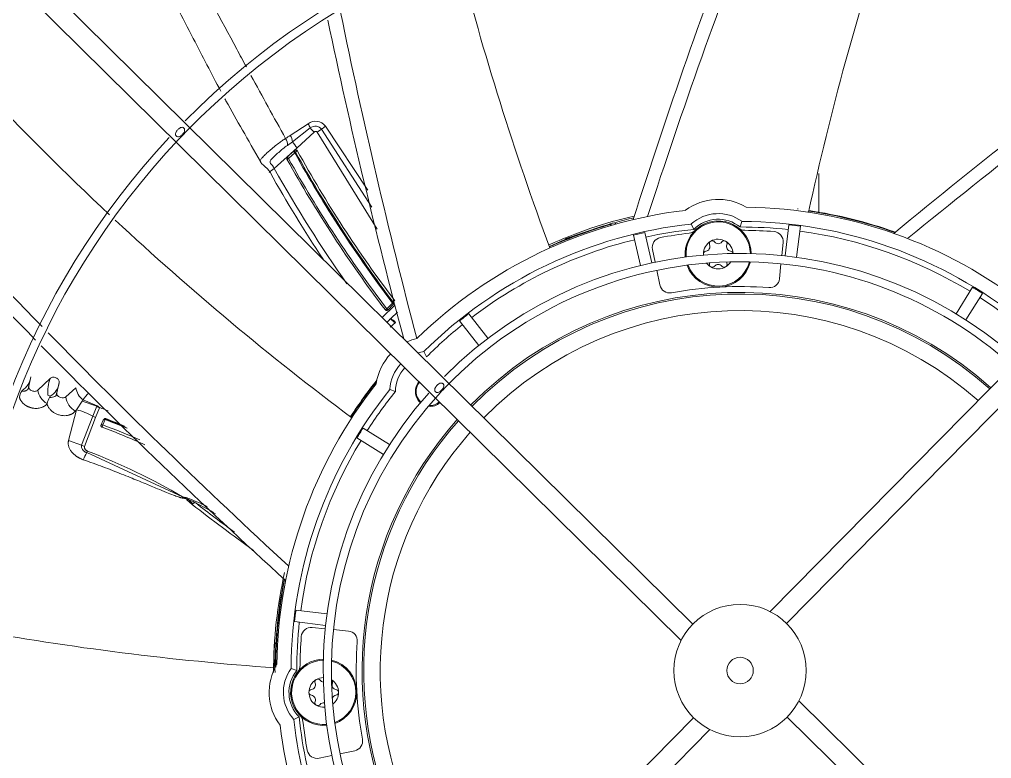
# Model space of a CAD drawing. Header units: millimetres. Extents: x 113490 to 142599, y -20467 to 115.
# Drawn here: x 132269.5 to 132563.2, y -10315.6 to -10092.3 of the extents above; entities that cross this region are included whole.
import ezdxf

# ---------------------------------------------------------------- set-up
doc = ezdxf.new("R2010")
doc.units = ezdxf.units.MM
doc.layers.add('DV3_0', color=7, linetype='Continuous')

msp = doc.modelspace()

# ---------------------------------------------------------------- linework, layer by layer
at = {"layer": 'DV3_0', "color": 7, "linetype": 'Continuous', "lineweight": 15}
for p, q in [((132473, -10274.95), (132134.7, -9941.35)), ((132127.01, -9942.2), (132469.44, -10279.87)), ((132646.86, -10118.57), (132496.36, -10271.19)), ((132351.32, -10127.36), (132356.69, -10123.81)), ((132501.28, -10274.75), (132651.19, -10122.73)), ((132351.97, -10129.23), (132357.33, -10125.08)), ((132353.41, -10131.1), (132358.5, -10126.33)), ((132359.43, -10126.36), (132377.58, -10155.67)), ((132360.72, -10125.48), (132375.95, -10148.99)), ((132361.94, -10124.57), (132374.71, -10143.89)), ((132350.44, -10130.33), (132351.97, -10129.23)), ((132346.46, -10137.37), (132353.41, -10131.1)), ((132350.41, -10133.87), (132352.29, -10132.14)), ((132350.77, -10134.29), (132352.64, -10132.57)), ((132352.64, -10132.57), (132352.9, -10132.4)), ((132352.9, -10132.4), (132353.39, -10131.88)), ((132511.05, -10150.52), (132511.05, -10138.81)), ((132487.24, -10154.99), (132487.81, -10153.29)), ((132445.64, -10154.77), (132434.4, -10158.56)), ((132473.23, -10155.72), (132472.48, -10154.09)), ((132502.01, -10154.36), (132500.86, -10163.73)), ((132505.48, -10154.79), (132504.33, -10164.15)), ((132455.07, -10157.43), (132457.19, -10166.63)), ((132458.48, -10156.64), (132460.6, -10165.84)), ((132461.58, -10165.63), (132460.77, -10161.75)), ((132500.26, -10159.68), (132499.86, -10163.62)), ((132463.01, -10172.52), (132462.09, -10168.08)), ((132499.61, -10166.11), (132499.16, -10170.63)), ((132557.52, -10173.21), (132552.52, -10181.22)), ((132560.49, -10175.07), (132555.49, -10183.07)), ((132382.84, -10178.74), (132379.1, -10182.35)), ((132382.24, -10177.99), (132380.52, -10179.76)), ((132382.53, -10178.31), (132380.8, -10180.09)), ((132383.67, -10180.74), (132381.66, -10182.64)), ((132405.24, -10181.2), (132411.05, -10188.63)), ((132383.08, -10183.83), (132382.98, -10183.95)), ((132402.48, -10183.35), (132408.29, -10190.79)), ((132392.48, -10194.24), (132391.69, -10192.63)), ((132272.87, -10200.22), (132272.27, -10203.11)), ((132272.05, -10203.98), (132272.52, -10201.74)), ((132274.99, -10204.3), (132278.72, -10200.74)), ((132280.54, -10205.85), (132281.06, -10203.56)), ((132280.75, -10205.07), (132281.43, -10202)), ((132286.53, -10203.56), (132283.45, -10206.33)), ((132270.23, -10204.34), (132270.13, -10204.55)), ((132278.07, -10205.83), (132278.72, -10206.12)), ((132278.72, -10206.12), (132278.54, -10206.48)), ((132383.1, -10204.66), (132381.42, -10204.04)), ((132286.71, -10210.22), (132288.41, -10207.65)), ((132288.68, -10207.22), (132292.92, -10209.01)), ((132292.87, -10209.15), (132291.66, -10212.15)), ((132292.92, -10209.01), (132292.87, -10209.15)), ((132292.93, -10208.97), (132292.92, -10209.01)), ((132291.66, -10212.15), (132288.24, -10220.94)), ((132293.69, -10209.62), (132292.44, -10212.56)), ((132293.72, -10209.54), (132293.69, -10209.62)), ((132293.73, -10209.53), (132293.72, -10209.54)), ((132292.44, -10212.56), (132289.16, -10221.35)), ((132294.1, -10214.95), (132294.8, -10213.34)), ((132294.66, -10214.79), (132295.36, -10213.18)), ((132295.43, -10213.05), (132295.54, -10212.89)), ((132373.32, -10215.74), (132381.32, -10220.74)), ((132288.24, -10220.94), (132284.3, -10219.49)), ((132289.16, -10221.35), (132288.24, -10220.94)), ((132371.46, -10218.71), (132379.47, -10223.71)), ((132290.07, -10222.69), (132289.78, -10223.16)), ((132319.91, -10237.16), (132320.08, -10237.39)), ((132320.08, -10237.39), (132321.62, -10238.83)), ((132320.19, -10237.2), (132320.27, -10237.29)), ((132320.19, -10237.2), (132320.34, -10237.26)), ((132320.34, -10237.26), (132320.5, -10237.32)), ((132320.5, -10237.32), (132321.88, -10238.61)), ((132353.03, -10270.75), (132362.4, -10271.9)), ((132352.61, -10274.22), (132361.98, -10275.37)), ((132357.93, -10275.97), (132361.87, -10276.37)), ((132364.36, -10276.62), (132368.87, -10277.07)), ((132353.24, -10288.99), (132351.54, -10288.42)), ((132814.33, -10603.11), (132505.04, -10298.11)), ((132473.2, -10303.23), (132139.6, -10641.53)), ((132353.97, -10303), (132352.34, -10303.75)), ((132501.48, -10303.03), (132810.15, -10607.41)), ((132140.45, -10649.21), (132478.11, -10306.79)), ((132363.88, -10314.65), (132360, -10315.46)), ((132370.77, -10313.22), (132366.33, -10314.14))]:
    msp.add_line(p, q, dxfattribs=at)
at = {"layer": 'DV3_0', "color": 7, "linetype": 'Continuous', "lineweight": 20}
for p, q in [((132359.43, -10126.36), (132360.72, -10125.48)), ((132504.74, -10149.58), (132504.74, -10149.38)), ((132448.07, -10154.21), (132448.03, -10154.07)), ((132381.66, -10182.64), (132381.52, -10182.78)), ((132288.4, -10207.65), (132288.68, -10207.22)), ((132292.87, -10209.15), (132288.41, -10207.65)), ((132284.3, -10219.49), (132286.71, -10210.22)), ((132289.78, -10223.16), (132318.78, -10236.48)), ((132318.78, -10236.48), (132318.77, -10236.89)), ((132318.78, -10236.48), (132319.32, -10236.78)), ((132318.78, -10236.48), (132319.88, -10236.69)), ((132319.32, -10236.78), (132319.87, -10237.09)), ((132319.87, -10237.09), (132319.88, -10236.69)), ((132319.87, -10237.09), (132319.91, -10237.16)), ((132320.01, -10237.14), (132319.91, -10237.16)), ((132320.01, -10237.14), (132320.19, -10237.2)), ((132320.27, -10237.29), (132320.08, -10237.39)), ((132320.34, -10237.26), (132320.27, -10237.29)), ((132321.88, -10238.61), (132321.62, -10238.83)), ((132322.37, -10238.18), (132322.74, -10238.37))]:
    msp.add_line(p, q, dxfattribs=at)
at = {"layer": 'DV3_0', "color": 7, "linetype": 'Continuous', "lineweight": 15}
for radius in [20, 4]:
    msp.add_circle((132487.24, -10288.99), radius, dxfattribs=at)
for centre, radius, start, end in [((132487.24, -10288.99), 551.5, 105.4775, 164.5225), ((132487.24, -10288.99), 236, 46.5586, 135.2674), ((132487.24, -10288.99), 233.5, 90, 135.7261), ((134208.83, -10712.04), 1840.9, 159.13473, 162.31372), ((134286.01, -10747.41), 1921.39, 158.90776, 161.94183), ((132487.24, -10288.99), 233.5, 46.5418, 90), ((133360.24, -10335.96), 872.25, 161.57137, 167.7255), ((132892.63, -9514.4), 872.25, 219.6863, 226.90224), ((133247.05, -9856.53), 872.25, 194.34102, 200.4525), ((134248.31, -9702.15), 1921.39, 191.64948, 194.66814), ((134164.57, -9714.08), 1841.22, 191.86002, 194.94133), ((133706.82, -11575.64), 1840.9, 126.39449, 129.58672), ((133752.63, -11647.12), 1921.39, 126.18988, 129.21483), ((133651.48, -8843.21), 1921.39, 220.9289, 224.29797), ((133587.25, -8898.73), 1840.9, 220.96503, 224.5045), ((132351.71, -10127.11), 5.97, 19.9095, 33.5903), ((132487.24, -10288.99), 233.5, 135.7261, 136.5342), ((132369.5, -10114.89), 15.87, 219.9344, 226.1383), ((132372.09, -10139.4), 17.97, 124.3919, 129.2551), ((132487.24, -10288.99), 236, 136.9648, 225.2631), ((132487.24, -10288.99), 233.5, 136.5342, 225.7814), ((132244.54, -9957.18), 200.9, 301.6287, 302.1063), ((132347.24, -10130.05), 3.21, 354.9769, 34.2701), ((132367.37, -10118.86), 18.56, 213.9567, 221.2472), ((132355.02, -10130.23), 3.34, 214.9281, 224.3802), ((132687.95, -9946.43), 383.51, 209.0348, 217.1413), ((132687.79, -9946.66), 382.95, 209.013, 217.1255), ((132687.15, -9947.51), 381.29, 208.9171, 217.0601), ((132350.77, -10134.28), 0.539, 130.9762, 206.9336), ((132686.77, -9947.17), 385.12, 209.1088, 217.2094), ((132354.58, -10130.65), 5.27, 217.7216, 223.716), ((132687.04, -9946.84), 384.98, 209.1375, 217.2314), ((132700.53, -9940.06), 406.98, 209.179, 213.5123), ((132709.67, -9932.38), 417.06, 209.4401, 215.09), ((132480.64, -10163.16), 16.5, 59.1138, 126.8862), ((132487.24, -10288.99), 140, 96.7677, 134.2323), ((132487.24, -10288.99), 140, 51.7677, 89.2323), ((132487.24, -10288.99), 140.5, 70.6035, 81.4839), ((132892.63, -9514.4), 872.25, 227.0594, 233.1795), ((132483.49, -10277.69), 129.1, 102.6466, 114.718), ((132487.24, -10288.99), 140.5, 103.2172, 105.6896), ((132480.64, -10163.16), 10, 0.7258, 185.2742), ((132480.64, -10163.16), 12.2, 54.0148, 131.9852), ((132480.64, -10163.16), 10.5, 51.1098, 134.8902), ((132487.24, -10288.99), 135.7, 51.2429, 89.7571), ((132487.24, -10288.99), 135.7, 96.2429, 134.7571), ((132487.24, -10288.99), 140.5, 106.2061, 114.2129), ((132487.24, -10288.99), 134, 95.9991, 102.2517), ((132471.52, -10153.9), 3, 276.6363, 314.568), ((132488.75, -10153), 3, 231.432, 269.3637), ((132487.24, -10288.99), 134, 83.7483, 90.0009), ((132487.24, -10288.99), 133, 85.5723, 89.3637), ((132497.27, -10159.38), 3, 354.25, 85.5723), ((132487.24, -10288.99), 134, 58.7483, 82.2517), ((132487.24, -10288.99), 134, 103.7483, 127.2517), ((132463.71, -10161.14), 3, 100.4277, 191.75), ((132487.24, -10288.99), 133, 96.6363, 100.4277), ((132480.64, -10163.16), 4.47, 120, 180), ((132478.85, -10160.06), 0.895, 120, 202.4776), ((132480.64, -10163.16), 4.48, 90, 120), ((132478.85, -10160.06), 0.895, 37.5224, 120), ((132480.64, -10158.69), 1.36, 217.5224, 322.4776), ((132480.64, -10163.16), 4.47, 60, 90), ((132482.43, -10160.06), 0.895, 60, 142.4776), ((132480.64, -10163.16), 4.48, 1.9825, 60), ((132482.43, -10160.06), 0.895, 337.5224, 60), ((132477.06, -10163.16), 0.895, 97.5224, 180), ((132476.77, -10160.93), 1.36, 277.5224, 22.4776), ((132484.52, -10160.93), 1.36, 157.5224, 262.4776), ((132484.22, -10163.16), 0.895, 9.9487, 82.4776), ((132487.24, -10288.99), 126, 48.3991, 135.1791), ((132480.64, -10163.16), 4.47, 180, 184.0175), ((132477.06, -10163.16), 0.895, 180, 200.2402), ((132487.24, -10288.99), 123.5, 90, 135.9997), ((132480.64, -10163.16), 10, 199.6905, 346.3095), ((132480.64, -10163.16), 4.47, 217.8113, 240), ((132478.85, -10166.26), 0.895, 157.5224, 240), ((132476.77, -10165.4), 1.36, 337.5224, 341.5363), ((132478.85, -10166.26), 0.895, 240, 322.4776), ((132480.64, -10163.16), 4.48, 240, 300), ((132480.64, -10167.64), 1.36, 37.5224, 142.4776), ((132482.43, -10166.26), 0.895, 217.5224, 300), ((132480.64, -10163.16), 4.48, 300, 328.1887), ((132482.43, -10166.26), 0.895, 300, 22.4776), ((132484.52, -10165.4), 1.36, 186.618, 202.4776), ((132487.24, -10288.99), 123.5, 48.3006, 90), ((132496.17, -10170.33), 3, 265.6946, 354.25), ((132465.95, -10171.91), 3, 191.75, 280.3054), ((132487.24, -10288.99), 116, 85.6946, 100.3054), ((132487.24, -10288.99), 114.25, 48.4114, 135.4011), ((132487.24, -10288.99), 113.75, 48.4247, 135.4011), ((132487.24, -10288.99), 134, 50.9991, 57.2517), ((132380.43, -10179.75), 0.498, 218.6541, 318.3291), ((132379.85, -10175), 3.83, 308.5921, 312.9567), ((132378.64, -10187.86), 5.84, 42.0523, 60.4649), ((132378.05, -10188.42), 6.81, 42.3918, 58.0521), ((132487.24, -10288.99), 134, 128.7483, 135.0009), ((133651.48, -8843.21), 1921.39, 224.37443, 227.39583), ((132393.6, -10204.68), 16.5, 104.1138, 115.0288), ((133587.25, -8898.73), 1840.9, 224.58153, 227.76772), ((132393.6, -10204.68), 16.5, 136.3964, 171.8862), ((132393.6, -10204.68), 12.2, 99.0148, 107.4816), ((132393.6, -10204.68), 12.2, 136.7471, 176.9852), ((132393.6, -10204.68), 10.5, 136.9653, 179.8902), ((132267.69, -10199.81), 5.2, 299.2753, 355.4657), ((132289.09, -10204.67), 11.09, 159.2633, 186.0082), ((132276.28, -10201.56), 5.17, 298.1501, 355.1477), ((132292.1, -10202.74), 5.64, 188.4366, 232.6429), ((132487.24, -10288.99), 140, 141.7677, 179.2323), ((132487.24, -10288.99), 140.5, 141.3912, 146.9012), ((132393.6, -10204.68), 4.5, 138, 228), ((132393.6, -10204.68), 4.25, 139.2681, 228.9663), ((132487.24, -10288.99), 123.5, 135.9997, 137.2092), ((132275.37, -10207.5), 6.02, 150.6073, 169.7649), ((132281.01, -10203.12), 6.14, 191.0857, 238.4637), ((132283.83, -10209.65), 6.17, 149.0264, 167.8628), ((132289.23, -10205.58), 5.82, 187.3222, 240.049), ((132487.24, -10288.99), 135.7, 141.2429, 179.7571), ((132487.24, -10288.99), 126, 138.321, 225.2028), ((132487.24, -10288.99), 123.5, 137.2092, 226.1082), ((132487.24, -10288.99), 134, 140.9991, 147.2517), ((132393.6, -10204.68), 4.5, 263.0148, 311.7492), ((132393.6, -10204.68), 4.25, 264.8173, 311.5341), ((132442.59, -10357.26), 214.29, 136.6703, 136.8213), ((132209.67, -10423), 229.43, 67.8122, 68.5066), ((132299.33, -10216.9), 5.12, 155.7254, 163.7053), ((132218.36, -10419.28), 218.26, 66.3808, 69.5382), ((132295.26, -10213.5), 0.483, 68.6251, 160.5796), ((132296.19, -10213.54), 0.903, 146.9279, 156.6786), ((132219.49, -10414.99), 215.6, 67.4926, 69.3956), ((132219.64, -10414.44), 215.18, 67.5838, 69.3759), ((132220.01, -10412.97), 213.86, 67.6827, 69.3175), ((132487.24, -10288.99), 114.25, 138.4114, 204.5312), ((132487.24, -10288.99), 113.75, 138.4247, 203.2684), ((132218.22, -10419.55), 217.85, 65.8506, 69.5295), ((132487.24, -10288.99), 134, 148.7483, 172.2517), ((132320.11, -10239.7), 34.54, 151.3925, 155.3449), ((132319.02, -10240.12), 3.15, 71.5892, 74.3028), ((132478.87, -10288.92), 132.6, 167.1218, 180.2811), ((132487.24, -10288.99), 140.5, 168.7601, 179.6088), ((132409.5, -9418.2), 872.25, 259.76861, 265.86893), ((132487.24, -10288.99), 134, 173.7483, 180.0009), ((132357.63, -10278.95), 3, 84.25, 175.5723), ((132487.24, -10288.99), 133, 175.5723, 179.3637), ((132368.57, -10280.06), 3, 355.6946, 84.25), ((132389.91, -10284.22), 43.48, 175.0294, 187.0743), ((132487.24, -10288.99), 116, 175.6946, 190.3054), ((132361.41, -10295.58), 10, 90, 275.2742), ((132361.41, -10295.58), 10, 0, 76.3095), ((132361.41, -10295.58), 16.5, 149.1138, 216.8862), ((132361.41, -10295.58), 12.2, 144.0148, 221.9852), ((132351.25, -10287.48), 3, 321.432, 359.3637), ((132361.41, -10295.58), 10.5, 141.1098, 224.8902), ((132361.41, -10295.58), 4.47, 120, 180), ((132359.62, -10292.48), 0.895, 120, 202.4776), ((132361.41, -10295.58), 4.48, 91.9825, 120), ((132359.62, -10292.48), 0.895, 37.5224, 120), ((132357.54, -10293.35), 1.36, 277.5224, 22.4776), ((132361.41, -10291.11), 1.36, 217.5224, 264.745), ((132361.41, -10295.58), 4.47, 0, 58.1887), ((132363.2, -10292.48), 0.895, 337.5224, 50.5125), ((132365.29, -10293.35), 1.36, 157.5224, 262.4776), ((132357.83, -10295.58), 0.895, 97.5224, 180), ((132361.41, -10295.58), 4.47, 180, 240), ((132357.83, -10295.58), 0.895, 180, 262.4776), ((132357.54, -10297.82), 1.36, 337.5224, 82.4776), ((132365.29, -10297.82), 1.36, 97.5224, 158.4565), ((132361.41, -10295.58), 4.48, 307.8113, 0), ((132361.41, -10295.58), 10, 289.6905, 0), ((132364.99, -10295.58), 0.895, 0, 82.4776), ((132364.99, -10295.58), 0.895, 277.5224, 0), ((132359.62, -10298.69), 0.895, 157.5224, 240), ((132359.62, -10298.69), 0.895, 240, 322.4776), ((132361.41, -10295.58), 4.48, 240, 274.0175), ((132361.41, -10300.06), 1.36, 81.428, 142.4776), ((132487.24, -10288.99), 134, 185.9991, 192.2517), ((132352.15, -10304.71), 3, 6.6363, 44.568), ((132487.24, -10288.99), 140, 186.7677, 203.7505), ((132487.24, -10288.99), 135.7, 186.2429, 202.9304), ((132487.24, -10288.99), 133, 186.6363, 190.4277), ((132370.16, -10310.28), 3, 281.75, 10.3054), ((132359.39, -10312.52), 3, 190.4277, 281.75)]:
    msp.add_arc(centre, radius, start, end, dxfattribs=at)
at = {"layer": 'DV3_0', "color": 7, "linetype": 'Continuous', "lineweight": 20}
for centre, radius, start, end in [((132358.93, -10126.84), 3.77, 37.022, 126.4642), ((132347.74, -10129.65), 4.25, 5.7332, 32.7349), ((132487.24, -10288.99), 140.35, 70.5208, 81.4905), ((132480.64, -10163.16), 9.71, 0.7926, 185.2074), ((132487.24, -10288.99), 140.35, 106.2061, 114.1302), ((132480.64, -10163.16), 9.71, 200.0694, 345.9306), ((132487.24, -10288.99), 108.75, 48.5638, 135.4011), ((132487.24, -10288.99), 140.35, 141.5068, 146.9448), ((132297.82, -10213.02), 10.82, 133.4767, 147.5853), ((132294.69, -10206.92), 2.88, 230.996, 249.7015), ((132294.96, -10206.81), 3, 227.0792, 245.6013), ((132295, -10206.86), 2.96, 225.694, 244.6308), ((132282.08, -10229.43), 19.76, 61.0068, 76.4573), ((132293.41, -10209.74), 2.98, 233.9494, 251.079), ((132487.24, -10288.99), 108.75, 138.5638, 206.9605), ((132214.94, -10415.91), 207.31, 59.9431, 68.752), ((132289.82, -10395.82), 161.55, 79.2786, 79.6761), ((132266.26, -10368.35), 142.16, 65.0797, 67.84), ((132305.85, -10271.78), 37.44, 63.8071, 66.9621), ((132778.56, -9645.38), 748.98, 232.40465, 234.17794), ((132826.25, -9584.75), 825.07, 232.3917, 233.40913), ((132227.44, -10420.98), 205.99, 60.5447, 62.4419), ((132487.24, -10288.99), 140.35, 168.7119, 179.4932), ((132487.24, -10288.99), 140.35, 179.0175, 179.5679), ((132361.41, -10295.58), 9.71, 90, 275.2074), ((132361.41, -10295.58), 9.71, 0, 75.9306), ((132361.41, -10295.58), 9.71, 290.0694, 0)]:
    msp.add_arc(centre, radius, start, end, dxfattribs=at)
at = {"layer": 'DV3_0', "color": 7, "linetype": 'Continuous', "lineweight": 15}
for centre, major_axis, ratio, start_param, end_param in [((132495.99, -10334.13), (-35.58, 183.06), 0.866796, 0.070986, 0.078814), ((132503.25, -10158.6), (21.65, -2.66), 0.186545, 1.490488, 1.651105), ((132457.69, -10160.99), (21.26, 4.91), 0.186545, 1.490488, 1.651105), ((132556.85, -10177.58), (18.5, -11.56), 0.186545, 1.490488, 1.651105), ((132406.36, -10185.47), (17.19, 13.43), 0.186545, 1.490488, 1.651105), ((132375.83, -10219.37), (11.56, 18.5), 0.186545, 1.490488, 1.651105), ((132356.85, -10272.98), (2.66, 21.65), 0.186545, 1.490488, 1.651105)]:
    msp.add_ellipse(centre, major_axis=major_axis, ratio=ratio, start_param=start_param, end_param=end_param, dxfattribs=at)
at = {"layer": 'DV3_0', "color": 7, "linetype": 'Continuous', "lineweight": 20}
for centre, major_axis, ratio, start_param, end_param in [((132448.16, -10154.55), (-0.14, 0.48), 0.498451, 4.711945, 6.283185), ((132448.16, -10154.55), (-0.353, 0.354), 0.432332, 4.479982, 5.381811), ((132449.38, -10154.21), (-0.135, 0.481), 0.498743, 4.711945, 6.283185), ((132329.04, -10212.9), (-22.75, -32.05), 0.299104, 0.877808, 0.898526)]:
    msp.add_ellipse(centre, major_axis=major_axis, ratio=ratio, start_param=start_param, end_param=end_param, dxfattribs=at)
at = {"layer": 'DV3_0', "color": 7, "linetype": 'Continuous', "lineweight": 15}
for points, knots in [([(132338.04, -10106.65), (132337.06, -10104.85), (132336.08, -10103.04), (132330.31, -10092.33), (132325.56, -10083.48), (132315.76, -10066.14), (132310.71, -10057.66), (132299.88, -10041.45), (132294.08, -10033.74), (132285.25, -10023.01), (132282.46, -10019.74), (132279.62, -10016.53)], [0.0997666, 0.0997666, 0.0997666, 0.0997666, 0.125, 0.125, 0.25, 0.25, 0.375, 0.375, 0.5, 0.5, 0.5559137, 0.5559137, 0.5559137, 0.5559137]), ([(132274.47, -10020.47), (132275.72, -10022), (132281.21, -10028.86), (132290.73, -10041.87), (132302.02, -10060.03), (132312.3, -10079.1), (132321.45, -10097), (132327.52, -10108.76), (132330.3, -10113.93)], [0.2450626, 0.2450626, 0.2450626, 0.2450626, 0.2785483, 0.3937658, 0.5184271, 0.640965, 0.7604313, 0.861417, 0.861417, 0.861417, 0.861417]), ([(132331.55, -10116.26), (132331.66, -10116.46), (132335.05, -10122.68), (132338.44, -10128.51), (132342.33, -10135.22)], [0.8766299, 0.8766299, 0.8766299, 0.8766299, 0.8805474, 1, 1, 1, 1]), ([(132316.85, -10127.51), (132316.81, -10127.47), (132316.73, -10127.38), (132316.61, -10127.14), (132316.57, -10126.73), (132316.75, -10126.3), (132317.01, -10125.91), (132317.29, -10125.6), (132317.59, -10125.32), (132317.96, -10125.05), (132318.38, -10124.86), (132318.77, -10124.89), (132319.01, -10125), (132319.1, -10125.08), (132319.15, -10125.12)], [0, 0, 0, 0, 0.040529, 0.082096, 0.181604, 0.321297, 0.409637, 0.504692, 0.598943, 0.685714, 0.821727, 0.918717, 0.959765, 1, 1, 1, 1]), ([(132319.15, -10125.12), (132319.19, -10125.17), (132319.27, -10125.26), (132319.38, -10125.5), (132319.42, -10125.9), (132319.24, -10126.33), (132318.98, -10126.72), (132318.7, -10127.03), (132318.4, -10127.31), (132318.03, -10127.58), (132317.61, -10127.77), (132317.22, -10127.74), (132316.99, -10127.63), (132316.89, -10127.55), (132316.85, -10127.51)], [0, 0, 0, 0, 0.040488, 0.081902, 0.180627, 0.320355, 0.409206, 0.504808, 0.600124, 0.687341, 0.822717, 0.918807, 0.959755, 1, 1, 1, 1]), ([(132345.2, -10138.48), (132345.1, -10138.32), (132344.9, -10138), (132344.55, -10137.56), (132344.16, -10137.16), (132343.74, -10136.79), (132343.11, -10136.26), (132342.38, -10135.61), (132342.12, -10135.06), (132342.4, -10134.53), (132343.01, -10133.83), (132343.93, -10132.93), (132345.11, -10131.88), (132346.39, -10130.8), (132347.72, -10129.75), (132348.87, -10128.9), (132349.58, -10128.44), (132349.89, -10128.24)], [0, 0, 0, 0, 0.030477, 0.061058, 0.092665, 0.126219, 0.162611, 0.254997, 0.347179, 0.400187, 0.476873, 0.57601, 0.660009, 0.765175, 0.861951, 0.939416, 1, 1, 1, 1]), ([(132346.46, -10137.37), (132346.21, -10136.66), (132345.67, -10136.18), (132345.23, -10135.58), (132345.15, -10135.39), (132345.19, -10135.11), (132345.23, -10135.03), (132345.35, -10134.83), (132345.45, -10134.7), (132345.84, -10134.26), (132346.2, -10133.91), (132346.96, -10133.2), (132347.37, -10132.82), (132348.65, -10131.71), (132349.55, -10130.98), (132350.44, -10130.33)], [0, 0, 0, 0, 0.25, 0.25, 0.375, 0.375, 0.4375, 0.4375, 0.5, 0.5, 0.625, 0.625, 0.75, 0.75, 1, 1, 1, 1]), ([(132352.29, -10132.14), (132352.32, -10132.12), (132352.37, -10132.07), (132352.45, -10132.01), (132352.57, -10131.93), (132352.73, -10131.84), (132352.91, -10131.77), (132353.1, -10131.73), (132353.26, -10131.75), (132353.35, -10131.82), (132353.38, -10131.86), (132353.39, -10131.87), (132353.39, -10131.88)], [0, 0, 0, 0, 0.082418, 0.164586, 0.246739, 0.441628, 0.591306, 0.720285, 0.890976, 0.951176, 0.974103, 1, 1, 1, 1]), ([(132352.29, -10132.14), (132352.35, -10132.1), (132352.46, -10132.1), (132352.69, -10132.2), (132352.81, -10132.29), (132352.9, -10132.4)], [0, 0, 0, 0, 0.5, 0.5, 1, 1, 1, 1]), ([(132345.2, -10138.48), (132344.84, -10138.64), (132344.79, -10138.6), (132345.29, -10138.15), (132345.84, -10137.75), (132346.46, -10137.37)], [0, 0, 0, 0, 0.5, 0.5, 1, 1, 1, 1]), ([(132380.52, -10179.76), (132380.49, -10179.78), (132380.46, -10179.81), (132380.4, -10179.85), (132380.34, -10179.9), (132380.28, -10179.94), (132380.18, -10180.01), (132380.08, -10180.06), (132380.06, -10180.07), (132380.04, -10180.07)], [0, 0, 0, 0, 0.118741, 0.212559, 0.283639, 0.421785, 0.534533, 0.779247, 1, 1, 1, 1]), ([(132380.52, -10179.76), (132380.61, -10179.86), (132380.69, -10179.94), (132380.8, -10180.06), (132380.82, -10180.09), (132380.8, -10180.09)], [0, 0, 0, 0, 0.5, 0.5, 1, 1, 1, 1]), ([(132382.24, -10177.99), (132382.25, -10178), (132382.28, -10178.03), (132382.32, -10178.08), (132382.37, -10178.12), (132382.42, -10178.18), (132382.47, -10178.23), (132382.51, -10178.27), (132382.53, -10178.3), (132382.54, -10178.31), (132382.54, -10178.31), (132382.53, -10178.31)], [0, 0, 0, 0, 0.076843, 0.163202, 0.25872, 0.354249, 0.510247, 0.649933, 0.755807, 0.887991, 1, 1, 1, 1]), ([(132381.52, -10182.78), (132381.49, -10182.81), (132381.4, -10182.9), (132381.18, -10183.12), (132380.88, -10183.43), (132380.63, -10183.67), (132380.52, -10183.78)], [0, 0, 0, 0, 0.0235394, 0.05482, 0.1460797, 0.2223207, 0.2223207, 0.2223207, 0.2223207]), ([(132382.98, -10183.95), (132382.95, -10183.97), (132382.84, -10184.07), (132382.59, -10184.3), (132382.25, -10184.61), (132381.88, -10184.95), (132381.64, -10185.16), (132381.52, -10185.27)], [0, 0, 0, 0, 0.0100853, 0.038495, 0.0864308, 0.1292051, 0.1745933, 0.1745933, 0.1745933, 0.1745933]), ([(132281.43, -10202), (132281.46, -10201.88), (132281.46, -10201.6), (132281.29, -10201.18), (132280.94, -10200.81), (132280.48, -10200.53), (132279.96, -10200.39), (132279.47, -10200.39), (132279.05, -10200.5), (132278.82, -10200.65), (132278.72, -10200.74)], [0, 0, 0, 0, 0.124936, 0.249948, 0.37496, 0.499972, 0.624983, 0.749995, 0.875007, 1, 1, 1, 1]), ([(132270.13, -10204.55), (132270.18, -10204.56), (132270.26, -10204.58), (132270.4, -10204.59), (132270.53, -10204.6), (132270.66, -10204.6), (132270.79, -10204.59), (132270.91, -10204.58), (132271.04, -10204.56), (132271.16, -10204.53), (132271.27, -10204.5), (132271.38, -10204.46), (132271.49, -10204.42), (132271.59, -10204.36), (132271.68, -10204.31), (132271.77, -10204.24), (132271.86, -10204.17), (132271.93, -10204.1), (132272, -10204.02), (132272.06, -10203.93), (132272.12, -10203.84), (132272.17, -10203.75), (132272.21, -10203.65), (132272.24, -10203.55), (132272.26, -10203.44), (132272.27, -10203.33), (132272.28, -10203.22), (132272.28, -10203.15), (132272.27, -10203.11)], [0, 0, 0, 0, 0.036418, 0.072901, 0.109493, 0.146225, 0.183122, 0.220199, 0.257467, 0.29493, 0.332591, 0.370449, 0.408503, 0.446754, 0.485203, 0.523858, 0.562717, 0.601777, 0.641023, 0.680442, 0.720013, 0.759719, 0.799541, 0.839463, 0.879472, 0.919563, 0.959735, 1, 1, 1, 1]), ([(132272.27, -10203.11), (132272.27, -10203.17), (132272.25, -10203.3), (132272.28, -10203.57), (132272.43, -10203.91), (132272.78, -10204.27), (132273.25, -10204.53), (132273.77, -10204.66), (132274.26, -10204.65), (132274.61, -10204.55), (132274.85, -10204.42), (132274.94, -10204.34), (132274.99, -10204.3)], [0, 0, 0, 0, 0.059901, 0.12047, 0.249355, 0.384502, 0.523872, 0.659169, 0.781173, 0.892517, 0.946449, 1, 1, 1, 1]), ([(132395.2, -10204.78), (132395.16, -10204.73), (132395.08, -10204.64), (132394.96, -10204.4), (132394.92, -10203.99), (132395.1, -10203.54), (132395.36, -10203.15), (132395.63, -10202.84), (132395.93, -10202.55), (132396.29, -10202.28), (132396.71, -10202.1), (132397.1, -10202.13), (132397.34, -10202.24), (132397.43, -10202.32), (132397.47, -10202.36)], [0, 0, 0, 0, 0.040717, 0.082601, 0.183674, 0.325225, 0.413967, 0.5088, 0.602375, 0.688214, 0.822702, 0.918959, 0.959862, 1, 1, 1, 1]), ([(132397.47, -10202.36), (132397.51, -10202.4), (132397.6, -10202.49), (132397.71, -10202.73), (132397.75, -10203.14), (132397.57, -10203.58), (132397.3, -10203.97), (132396.95, -10204.38), (132396.49, -10204.79), (132395.96, -10205.03), (132395.57, -10205), (132395.34, -10204.89), (132395.25, -10204.82), (132395.2, -10204.78)], [0, 0, 0, 0, 0.040646, 0.082274, 0.181944, 0.323646, 0.41357, 0.509807, 0.690903, 0.824258, 0.919018, 0.959797, 1, 1, 1, 1]), ([(132269.45, -10206.44), (132269.47, -10206.49), (132269.5, -10206.6), (132269.55, -10206.76), (132269.61, -10206.92), (132269.68, -10207.08), (132269.76, -10207.23), (132269.84, -10207.38), (132269.93, -10207.52), (132270.03, -10207.66), (132270.13, -10207.79), (132270.23, -10207.92), (132270.34, -10208.05), (132270.45, -10208.17), (132270.57, -10208.29), (132270.69, -10208.4), (132270.81, -10208.5), (132270.94, -10208.6), (132271.07, -10208.7), (132271.2, -10208.79), (132271.33, -10208.88), (132271.46, -10208.96), (132271.6, -10209.04), (132271.73, -10209.12), (132271.87, -10209.19), (132272, -10209.25), (132272.14, -10209.31), (132272.27, -10209.37), (132272.41, -10209.42), (132272.54, -10209.47), (132272.68, -10209.51), (132272.81, -10209.56), (132272.94, -10209.59), (132273.07, -10209.63), (132273.2, -10209.66), (132273.32, -10209.68), (132273.64, -10209.74), (132274.14, -10209.8), (132274.81, -10209.8), (132275.44, -10209.72), (132275.94, -10209.6), (132276.32, -10209.46), (132276.62, -10209.32), (132276.9, -10209.17), (132277.16, -10209), (132277.4, -10208.8), (132277.61, -10208.59), (132277.74, -10208.44), (132277.8, -10208.36)], [0, 0, 0, 0, 0.018494, 0.036794, 0.054904, 0.072829, 0.090574, 0.108139, 0.12552, 0.142715, 0.159724, 0.176546, 0.19318, 0.209627, 0.225889, 0.241965, 0.257853, 0.273549, 0.289049, 0.304351, 0.319453, 0.334354, 0.349052, 0.363545, 0.377834, 0.391919, 0.405799, 0.419467, 0.432916, 0.446141, 0.45914, 0.471909, 0.484449, 0.496758, 0.508837, 0.520687, 0.532311, 0.597667, 0.660015, 0.719165, 0.775243, 0.807872, 0.84032, 0.872579, 0.904661, 0.936593, 0.968377, 1, 1, 1, 1]), ([(132278.54, -10206.48), (132279.17, -10206.55), (132279.76, -10206.44), (132280.58, -10205.92), (132280.8, -10205.51), (132280.75, -10205.07)], [0, 0, 0, 0, 0.5, 0.5, 1, 1, 1, 1]), ([(132283.45, -10206.33), (132283.1, -10206.63), (132282.49, -10206.74), (132281.56, -10206.43), (132281.25, -10206.25), (132280.81, -10205.73), (132280.68, -10205.39), (132280.75, -10205.07)], [0, 0, 0, 0, 0.5, 0.5, 0.75, 0.75, 1, 1, 1, 1]), ([(132286.32, -10210.63), (132286.28, -10210.68), (132286.2, -10210.77), (132286.07, -10210.9), (132285.94, -10211.02), (132285.8, -10211.14), (132285.65, -10211.25), (132285.49, -10211.35), (132285.33, -10211.45), (132285.16, -10211.54), (132284.98, -10211.62), (132284.8, -10211.69), (132284.61, -10211.76), (132284.2, -10211.88), (132283.56, -10212), (132282.65, -10212.01), (132281.72, -10211.87), (132280.78, -10211.58), (132279.9, -10211.14), (132279.27, -10210.67), (132278.85, -10210.27), (132278.59, -10209.98), (132278.37, -10209.68), (132278.17, -10209.37), (132278.01, -10209.05), (132277.89, -10208.71), (132277.83, -10208.48), (132277.8, -10208.36)], [0, 0, 0, 0, 0.019214, 0.038219, 0.057067, 0.075807, 0.094491, 0.113172, 0.131901, 0.15073, 0.16971, 0.18889, 0.208318, 0.22804, 0.309319, 0.38993, 0.473117, 0.562631, 0.650642, 0.740836, 0.778902, 0.816141, 0.852828, 0.889255, 0.925725, 0.96254, 1, 1, 1, 1]), ([(132294.41, -10215.46), (132294.39, -10215.45), (132294.35, -10215.44), (132294.29, -10215.4), (132294.23, -10215.36), (132294.17, -10215.31), (132294.12, -10215.23), (132294.08, -10215.14), (132294.07, -10215.04), (132294.09, -10214.98), (132294.1, -10214.95)], [0, 0, 0, 0, 0.08673, 0.173523, 0.261862, 0.392311, 0.520504, 0.685135, 0.840872, 1, 1, 1, 1]), ([(132294.66, -10214.79), (132294.64, -10214.78), (132294.6, -10214.77), (132294.55, -10214.76), (132294.51, -10214.75), (132294.45, -10214.75), (132294.38, -10214.75), (132294.28, -10214.77), (132294.2, -10214.81), (132294.13, -10214.87), (132294.11, -10214.93), (132294.1, -10214.95)], [0, 0, 0, 0, 0.075151, 0.140751, 0.196811, 0.243355, 0.374481, 0.490529, 0.673545, 0.839828, 1, 1, 1, 1]), ([(132294.8, -10213.34), (132294.81, -10213.31), (132294.84, -10213.26), (132294.88, -10213.19), (132294.93, -10213.12), (132295, -10213.05), (132295.09, -10212.97), (132295.2, -10212.91), (132295.32, -10212.87), (132295.44, -10212.86), (132295.51, -10212.88), (132295.54, -10212.89)], [0, 0, 0, 0, 0.099423, 0.197161, 0.293852, 0.390154, 0.537891, 0.671317, 0.795552, 0.901539, 1, 1, 1, 1]), ([(132295.36, -10213.18), (132295.24, -10213.14), (132295.1, -10213.13), (132294.9, -10213.19), (132294.82, -10213.25), (132294.8, -10213.34)], [0, 0, 0, 0, 0.5, 0.5, 1, 1, 1, 1])]:
    msp.add_open_spline(points, degree=3, knots=knots, dxfattribs=at)
for points in [[(132349.89, -10128.24), (132346.34, -10121.87), (132342.86, -10115.53), (132339.43, -10109.22)], [(132350.77, -10134.29), (132350.65, -10134.36), (132350.41, -10134.5), (132350.29, -10134.53), (132350.29, -10134.52)], [(132382.46, -10177.8), (132382.54, -10177.89), (132382.65, -10178.1), (132382.6, -10178.26), (132382.53, -10178.31)], [(132272.35, -10203.67), (132272.25, -10203.87), (132272.15, -10203.96), (132272.03, -10203.96)], [(132280.8, -10205.6), (132280.71, -10205.82), (132280.6, -10205.92), (132280.49, -10205.9)]]:
    msp.add_open_spline(points, degree=3, dxfattribs=at)
at = {"layer": 'DV3_0', "color": 7, "linetype": 'Continuous', "lineweight": 20}
for points, knots in [([(132357.33, -10125.08), (132357.86, -10124.69), (132358.55, -10124.51), (132359.81, -10124.65), (132360.39, -10124.97), (132360.72, -10125.48)], [0, 0, 0, 0, 0.5, 0.5, 1, 1, 1, 1]), ([(132358.5, -10126.33), (132358.64, -10126.2), (132358.82, -10126.12), (132359.08, -10126.12), (132359.17, -10126.14), (132359.32, -10126.23), (132359.38, -10126.29), (132359.43, -10126.36)], [0, 0, 0, 0, 0.5, 0.5, 0.75, 0.75, 1, 1, 1, 1]), ([(132288.71, -10225.29), (132288.63, -10225.26), (132288.46, -10225.2), (132288.21, -10225.1), (132287.97, -10225), (132287.73, -10224.88), (132287.49, -10224.76), (132287.26, -10224.64), (132287.04, -10224.5), (132286.82, -10224.36), (132286.52, -10224.16), (132286.15, -10223.88), (132285.74, -10223.51), (132285.38, -10223.13), (132284.96, -10222.61), (132284.64, -10222.06), (132284.41, -10221.51), (132284.29, -10221.09), (132284.22, -10220.68), (132284.2, -10220.32), (132284.21, -10220.01), (132284.24, -10219.75), (132284.28, -10219.58), (132284.3, -10219.49)], [0, 0, 0, 0, 0.030591, 0.060981, 0.091213, 0.121333, 0.151385, 0.181415, 0.21147, 0.241596, 0.271838, 0.338634, 0.405006, 0.468844, 0.532049, 0.654008, 0.713418, 0.772516, 0.830305, 0.88782, 0.925497, 0.962841, 1, 1, 1, 1]), ([(132288.24, -10220.94), (132288.23, -10220.97), (132288.21, -10221.02), (132288.19, -10221.13), (132288.17, -10221.33), (132288.2, -10221.65), (132288.35, -10222.02), (132288.57, -10222.34), (132288.82, -10222.6), (132289.09, -10222.81), (132289.34, -10222.97), (132289.57, -10223.08), (132289.72, -10223.14), (132289.78, -10223.16)], [0, 0, 0, 0, 0.031138, 0.062258, 0.127088, 0.261874, 0.423912, 0.543304, 0.658105, 0.77088, 0.859529, 0.935948, 1, 1, 1, 1]), ([(132289.16, -10221.35), (132289.15, -10221.38), (132289.14, -10221.42), (132289.12, -10221.5), (132289.12, -10221.57), (132289.12, -10221.65), (132289.13, -10221.77), (132289.18, -10221.92), (132289.28, -10222.11), (132289.43, -10222.29), (132289.59, -10222.43), (132289.76, -10222.54), (132289.91, -10222.63), (132290.02, -10222.67), (132290.07, -10222.69)], [0, 0, 0, 0, 0.047505, 0.094904, 0.142513, 0.190643, 0.239596, 0.361577, 0.484381, 0.609898, 0.738056, 0.82598, 0.912883, 1, 1, 1, 1]), ([(132318.77, -10236.89), (132318.71, -10236.88), (132318.58, -10236.85), (132318.38, -10236.8), (132318.16, -10236.74), (132317.93, -10236.68), (132317.67, -10236.6), (132317.28, -10236.47), (132316.73, -10236.28), (132315.55, -10235.84), (132313.69, -10235.1), (132310.83, -10233.92), (132307.19, -10232.4), (132303.56, -10230.92), (132300.26, -10229.6), (132297.52, -10228.53), (132294.67, -10227.45), (132291.73, -10226.37), (132289.73, -10225.65), (132288.71, -10225.29)], [0, 0, 0, 0, 0.005834, 0.012254, 0.019269, 0.026886, 0.035112, 0.043948, 0.065185, 0.089468, 0.161123, 0.251243, 0.377232, 0.527894, 0.616412, 0.707884, 0.8023, 0.899668, 1, 1, 1, 1])]:
    msp.add_open_spline(points, degree=3, knots=knots, dxfattribs=at)

doc.saveas('drawing.dxf')
